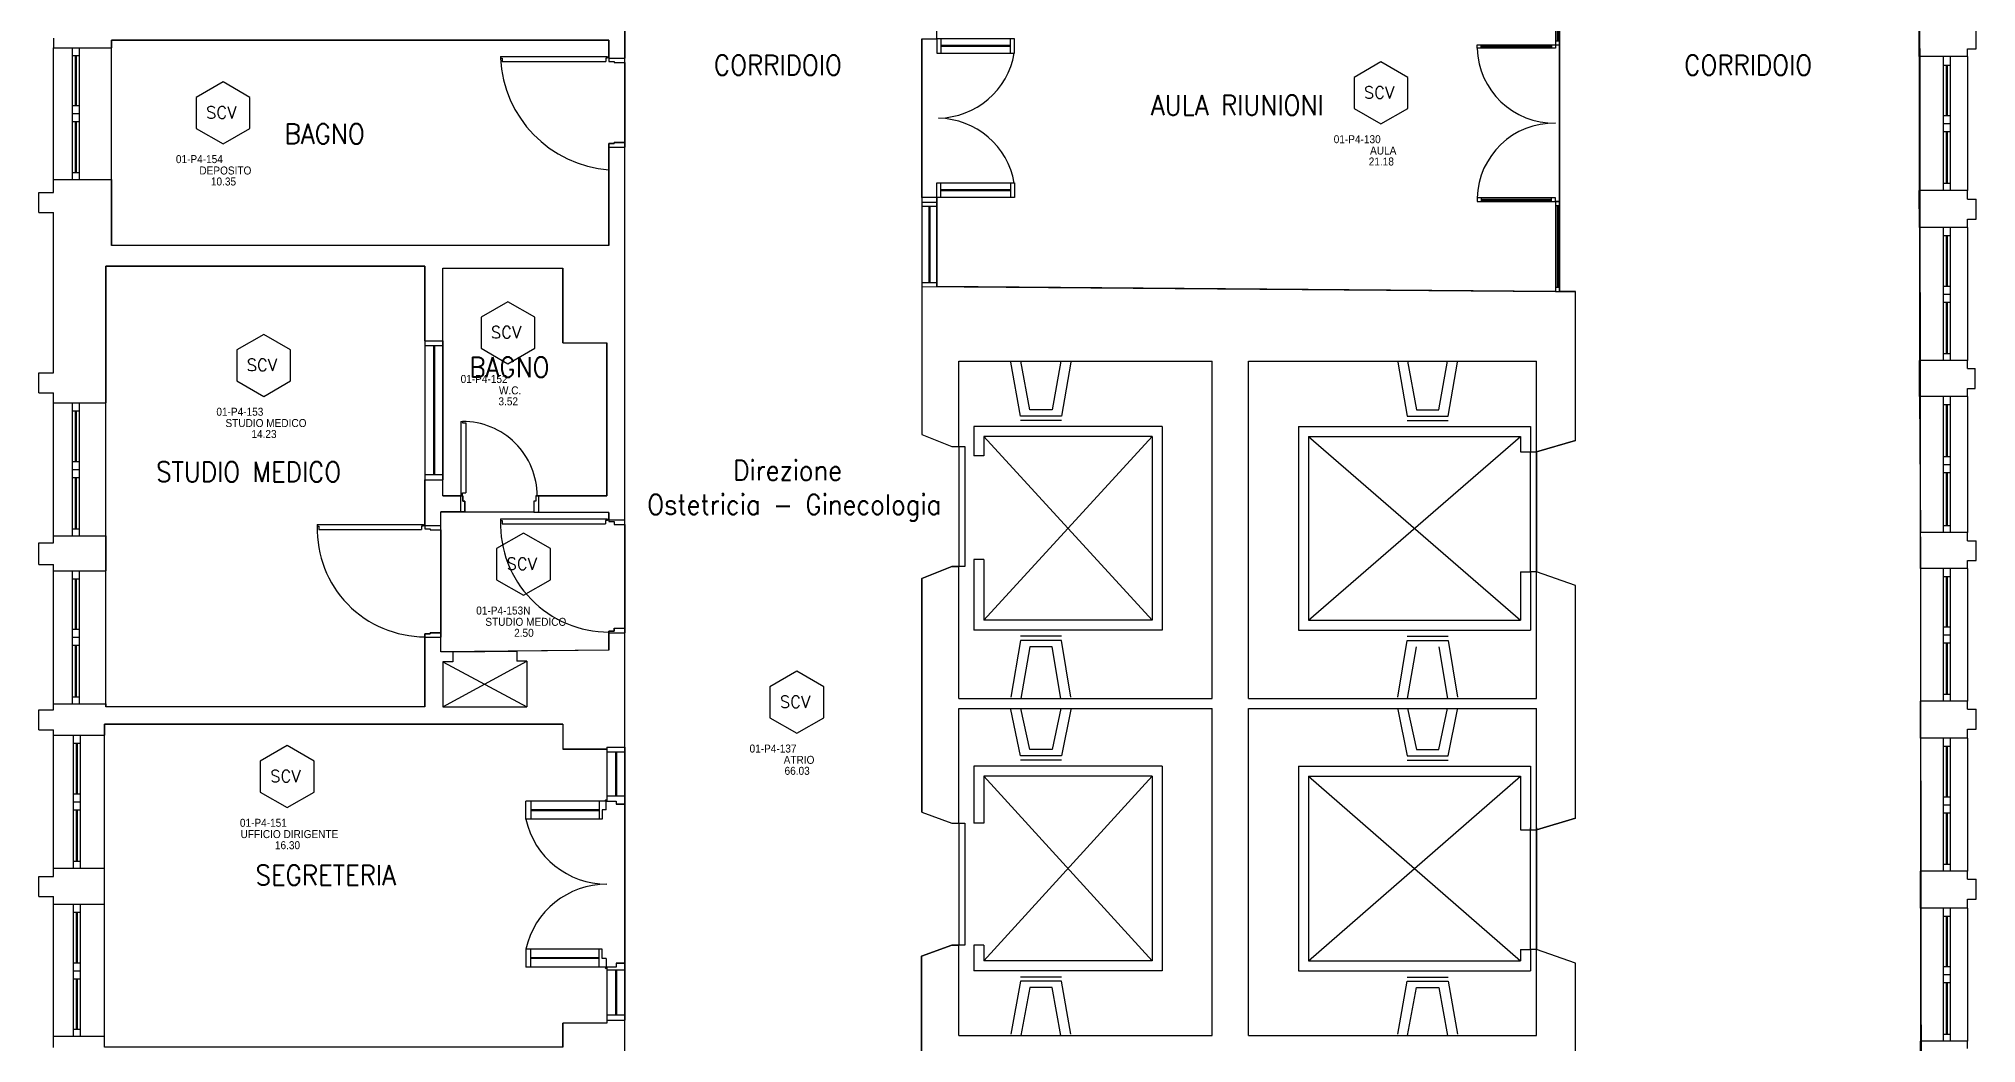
# Model space of a CAD drawing. Header units: inches. Extents: x 16420 to 16611, y 92341 to 92416.
# Drawn here: x 16459.6 to 16478.97, y 92373.07 to 92383.12 of the extents above; entities that cross this region are included whole.
import ezdxf
from ezdxf.enums import TextEntityAlignment as Align

# ---------------------------------------------------------------- set-up
doc = ezdxf.new("R2010")
doc.units = ezdxf.units.IN
doc.header["$LTSCALE"] = 50
doc.header["$MEASUREMENT"] = 0
doc.linetypes.add('NASCOSTA2', pattern=[0.1875, 0.125, -0.0625])
for name, color, linetype in [('A-LOCALI', 7, 'Continuous'), ('AA-CodiceVano', 7, 'Continuous'), ('GMM_DEST.USO', 50, 'Continuous'), ('PIANTA', 7, 'Continuous'), ('RM', 191, 'Continuous')]:
    doc.layers.add(name, color=color, linetype=linetype)
doc.styles.add('ARIAL', font='arial.ttf')
doc.styles.add('ARTECO', font='romans.shx', dxfattribs={"width": 0.9})
doc.styles.get("Standard").update_dxf_attribs({"font": 'txt.shx'})

# ---------------------------------------------------------------- blocks, each defined once
blk = doc.blocks.new('MFM_COD_VANO')
at = {"layer": 'A-LOCALI'}
for p, q in [((0, 0.621), (-0.269, 0.466)), ((0.269, 0.466), (0, 0.621)), ((-0.269, 0.466), (-0.269, 0.155)), ((0.269, 0.155), (0.269, 0.466)), ((-0.269, 0.155), (0, 0)), ((0, 0), (0.269, 0.155))]:
    blk.add_line(p, q, dxfattribs=at)
blk.add_text('SCV', height=0.12, dxfattribs=at).set_placement((-0.17, 0.255))
at = {"layer": 'A-LOCALI', "style": 'ARIAL', "width": 0.9, "flags": 8}
for tag, p in [('MFM_COD_UT', (-0.026, -0.078)), ('MFM_DESTINAZIONE_USO', (0.023, -0.306)), ('MFM_SUPERFICIE', (0.004, -0.416))]:
    blk.add_attdef(tag, text='', height=0.08, dxfattribs=at).set_placement(p, align=Align.CENTER)
at = {"layer": 'A-LOCALI', "flags": 9}
for tag in ['MFM_NAME', 'MFM_COD_COMPLESSO', 'MFM_COD_EDIFICIO', 'MFM_COD_PIANO', 'MFM_COD_MACROAREA', 'MFM_ZONA', 'MFM_REPARTO']:
    blk.add_attdef(tag, (-0.084, 0.188), '', height=0.005, dxfattribs=at)
blk.add_attdef('MFM_ALTEZZA', text='', height=0.005, dxfattribs=at).set_placement((-0.057, 0.188), align=Align.CENTER)
at = {"layer": 'A-LOCALI', "style": 'ARIAL', "width": 0.9}
for tag, p, height, flags in [('MFM_COD_LOCALE', (-0.472, -0.192), 0.08, 8), ('MFM_COD_SCHEDA', (-0.275, -0.483), 0.04, 9)]:
    blk.add_attdef(tag, p, '', height=height, dxfattribs=dict(at, flags=flags))

msp = doc.modelspace()

# ---------------------------------------------------------------- linework, layer by layer
at = {"layer": 'PIANTA', "color": 0}
for p, q in [((16465.459, 92385.533), (16465.459, 92382.928)), ((16474.764, 92383.963), (16474.764, 92383.063)), ((16474.779, 92383.923), (16474.779, 92383.103)), ((16474.789, 92383.923), (16474.789, 92383.103)), ((16474.804, 92383.963), (16474.804, 92383.063)), ((16478.399, 92382.943), (16478.399, 92383.303)), ((16478.971, 92383.023), (16478.971, 92383.223)), ((16459.744, 92383.127), (16459.744, 92383.033)), ((16459.744, 92383.033), (16460.324, 92383.033)), ((16459.744, 92381.713), (16459.744, 92383.033)), ((16459.934, 92381.713), (16459.934, 92383.033)), ((16459.934, 92382.953), (16460.004, 92382.953)), ((16459.964, 92382.453), (16459.964, 92382.953)), ((16459.974, 92382.453), (16459.974, 92382.953)), ((16460.004, 92381.713), (16460.004, 92383.033)), ((16460.324, 92383.108), (16460.324, 92383.033)), ((16465.299, 92383.108), (16460.324, 92383.108)), ((16460.324, 92381.713), (16460.324, 92383.033)), ((16464.215, 92382.945), (16465.283, 92382.945)), ((16464.215, 92382.945), (16464.215, 92382.928)), ((16465.283, 92382.945), (16465.283, 92382.928)), ((16465.299, 92382.928), (16465.299, 92383.108)), ((16468.578, 92383.123), (16468.578, 92383.027)), ((16468.578, 92383.123), (16468.578, 92382.977)), ((16469.353, 92383.123), (16468.578, 92383.123)), ((16468.578, 92382.977), (16469.353, 92382.977)), ((16468.618, 92383.123), (16468.618, 92383.027)), ((16468.618, 92383.123), (16468.618, 92382.977)), ((16469.313, 92383.055), (16468.618, 92383.055)), ((16469.313, 92383.045), (16468.618, 92383.045)), ((16469.313, 92382.977), (16469.313, 92383.123)), ((16469.353, 92382.977), (16469.353, 92383.123)), ((16473.98, 92383.027), (16473.98, 92383.063)), ((16473.98, 92383.063), (16474.764, 92383.063)), ((16474.764, 92383.027), (16473.98, 92383.027)), ((16474.02, 92383.027), (16474.02, 92383.063)), ((16474.02, 92383.05), (16474.724, 92383.05)), ((16474.02, 92383.04), (16474.724, 92383.04)), ((16474.724, 92383.063), (16474.724, 92383.027)), ((16474.764, 92383.103), (16474.804, 92383.103)), ((16474.764, 92383.063), (16474.804, 92383.063)), ((16474.764, 92383.063), (16474.764, 92383.027)), ((16478.884, 92382.943), (16478.399, 92382.943)), ((16478.399, 92382.943), (16478.399, 92381.603)), ((16478.644, 92381.608), (16478.644, 92382.938)), ((16478.714, 92381.608), (16478.714, 92382.938)), ((16478.884, 92382.943), (16478.884, 92383.023)), ((16478.884, 92383.023), (16478.971, 92383.023)), ((16478.884, 92382.943), (16478.884, 92381.603)), ((16464.215, 92382.928), (16464.231, 92382.928)), ((16464.231, 92382.928), (16464.231, 92382.895)), ((16464.231, 92382.895), (16465.267, 92382.895)), ((16465.267, 92382.928), (16465.267, 92382.895)), ((16465.283, 92382.928), (16465.267, 92382.928)), ((16465.299, 92382.928), (16465.459, 92382.928)), ((16465.299, 92382.928), (16465.299, 92382.893)), ((16465.299, 92382.893), (16465.352, 92382.893)), ((16465.352, 92382.893), (16465.352, 92382.883)), ((16465.352, 92382.883), (16465.459, 92382.883)), ((16465.459, 92382.883), (16465.459, 92382.928)), ((16478.644, 92382.858), (16478.714, 92382.858)), ((16478.674, 92382.353), (16478.674, 92382.858)), ((16478.684, 92382.353), (16478.684, 92382.858)), ((16459.934, 92382.453), (16460.004, 92382.453)), ((16459.934, 92382.373), (16460.004, 92382.373)), ((16459.934, 92382.293), (16460.004, 92382.293)), ((16459.964, 92381.783), (16459.964, 92382.293)), ((16459.974, 92381.783), (16459.974, 92382.293)), ((16478.644, 92382.353), (16478.714, 92382.353)), ((16478.644, 92382.273), (16478.714, 92382.273)), ((16478.644, 92382.193), (16478.714, 92382.193)), ((16478.674, 92381.678), (16478.674, 92382.193)), ((16478.684, 92381.678), (16478.684, 92382.193)), ((16465.299, 92382.073), (16465.352, 92382.073)), ((16465.299, 92382.038), (16465.299, 92382.073)), ((16465.299, 92381.053), (16465.299, 92382.038)), ((16465.299, 92382.038), (16465.459, 92382.038)), ((16465.352, 92382.073), (16465.352, 92382.083)), ((16465.352, 92382.083), (16465.459, 92382.083)), ((16465.459, 92382.083), (16465.459, 92382.038)), ((16465.459, 92378.308), (16465.459, 92382.038)), ((16459.934, 92381.783), (16460.004, 92381.783)), ((16459.598, 92381.585), (16459.744, 92381.585)), ((16459.598, 92381.385), (16459.598, 92381.585)), ((16459.744, 92381.713), (16460.324, 92381.713)), ((16459.744, 92381.585), (16459.744, 92381.713)), ((16460.324, 92381.713), (16460.324, 92381.053)), ((16468.577, 92381.533), (16468.577, 92381.679)), ((16468.577, 92381.679), (16469.353, 92381.679)), ((16468.617, 92381.533), (16468.617, 92381.679)), ((16469.313, 92381.611), (16468.617, 92381.611)), ((16469.313, 92381.601), (16468.617, 92381.601)), ((16469.313, 92381.679), (16469.313, 92381.533)), ((16469.353, 92381.679), (16469.353, 92381.533)), ((16478.404, 92381.233), (16478.399, 92381.603)), ((16478.884, 92381.603), (16478.399, 92381.603)), ((16478.644, 92381.678), (16478.714, 92381.678)), ((16478.884, 92381.518), (16478.884, 92381.603)), ((16468.577, 92381.533), (16468.427, 92381.533)), ((16468.427, 92381.533), (16468.427, 92380.643)), ((16468.427, 92381.488), (16468.577, 92381.488)), ((16468.577, 92381.443), (16468.427, 92381.443)), ((16468.497, 92381.443), (16468.497, 92380.683)), ((16468.507, 92381.443), (16468.507, 92380.683)), ((16468.577, 92381.533), (16468.577, 92380.643)), ((16469.353, 92381.533), (16468.577, 92381.533)), ((16474.764, 92381.53), (16473.98, 92381.53)), ((16473.98, 92381.53), (16473.98, 92381.494)), ((16473.98, 92381.494), (16474.764, 92381.494)), ((16474.02, 92381.53), (16474.02, 92381.494)), ((16474.02, 92381.517), (16474.724, 92381.517)), ((16474.02, 92381.507), (16474.724, 92381.507)), ((16474.724, 92381.494), (16474.724, 92381.53)), ((16474.764, 92381.494), (16474.764, 92381.53)), ((16474.764, 92381.494), (16474.804, 92381.494)), ((16474.764, 92381.494), (16474.764, 92380.594)), ((16474.764, 92381.454), (16474.804, 92381.454)), ((16474.779, 92381.454), (16474.779, 92380.634)), ((16474.789, 92381.454), (16474.789, 92380.634)), ((16474.804, 92381.494), (16474.804, 92380.594)), ((16478.884, 92381.518), (16478.971, 92381.518)), ((16478.971, 92381.318), (16478.971, 92381.518)), ((16459.598, 92381.385), (16459.744, 92381.385)), ((16459.744, 92379.78), (16459.744, 92381.385)), ((16478.884, 92381.233), (16478.404, 92381.233)), ((16478.404, 92381.233), (16478.404, 92379.903)), ((16478.644, 92379.903), (16478.644, 92381.233)), ((16478.714, 92379.903), (16478.714, 92381.233)), ((16478.884, 92381.233), (16478.884, 92381.318)), ((16478.884, 92381.318), (16478.971, 92381.318)), ((16478.884, 92381.233), (16478.884, 92379.903)), ((16465.299, 92381.053), (16460.324, 92381.053)), ((16478.644, 92381.153), (16478.714, 92381.153)), ((16478.674, 92380.648), (16478.674, 92381.153)), ((16478.684, 92380.648), (16478.684, 92381.153)), ((16460.269, 92380.848), (16460.269, 92379.478)), ((16463.459, 92380.848), (16460.269, 92380.848)), ((16463.459, 92380.098), (16463.459, 92380.848)), ((16463.639, 92380.828), (16464.839, 92380.828)), ((16463.639, 92380.098), (16463.639, 92380.828)), ((16464.839, 92380.078), (16464.839, 92380.828)), ((16468.427, 92380.643), (16468.426, 92379.163)), ((16468.427, 92380.683), (16468.577, 92380.683)), ((16468.427, 92380.643), (16474.764, 92380.594)), ((16474.804, 92380.634), (16474.764, 92380.634)), ((16478.644, 92380.648), (16478.714, 92380.648)), ((16474.764, 92380.594), (16474.964, 92380.594)), ((16474.964, 92379.103), (16474.964, 92380.594)), ((16478.644, 92380.568), (16478.714, 92380.568)), ((16478.644, 92380.488), (16478.714, 92380.488)), ((16478.674, 92379.973), (16478.674, 92380.488)), ((16478.684, 92379.973), (16478.684, 92380.488)), ((16463.459, 92380.098), (16463.459, 92378.708)), ((16463.459, 92380.098), (16463.639, 92380.098)), ((16463.639, 92380.048), (16463.459, 92380.048)), ((16463.544, 92380.048), (16463.544, 92378.758)), ((16463.554, 92380.048), (16463.554, 92378.758)), ((16463.639, 92380.098), (16463.639, 92378.708)), ((16464.839, 92380.078), (16465.279, 92380.078)), ((16465.279, 92378.548), (16465.279, 92380.078)), ((16468.799, 92379.896), (16471.331, 92379.896)), ((16468.799, 92379.043), (16468.799, 92379.896)), ((16469.413, 92379.345), (16469.319, 92379.885)), ((16469.507, 92379.408), (16469.418, 92379.896)), ((16469.818, 92379.896), (16469.73, 92379.408)), ((16469.918, 92379.885), (16469.824, 92379.345)), ((16471.331, 92376.521), (16471.331, 92379.896)), ((16471.693, 92379.896), (16474.574, 92379.896)), ((16471.693, 92376.521), (16471.693, 92379.896)), ((16473.186, 92379.885), (16473.28, 92379.345)), ((16473.285, 92379.896), (16473.373, 92379.408)), ((16473.597, 92379.408), (16473.685, 92379.896)), ((16473.69, 92379.345), (16473.785, 92379.885)), ((16474.574, 92378.988), (16474.574, 92379.896)), ((16478.404, 92379.543), (16478.404, 92379.903)), ((16478.884, 92379.903), (16478.404, 92379.903)), ((16478.644, 92379.973), (16478.714, 92379.973)), ((16478.884, 92379.823), (16478.884, 92379.903)), ((16459.598, 92379.58), (16459.598, 92379.78)), ((16459.598, 92379.78), (16459.744, 92379.78)), ((16478.884, 92379.823), (16478.961, 92379.823)), ((16478.961, 92379.623), (16478.961, 92379.823)), ((16459.598, 92379.58), (16459.744, 92379.58)), ((16459.744, 92379.478), (16459.744, 92379.58)), ((16459.744, 92379.478), (16460.269, 92379.478)), ((16459.744, 92378.148), (16459.744, 92379.478)), ((16459.934, 92378.148), (16459.934, 92379.478)), ((16460.004, 92378.148), (16460.004, 92379.478)), ((16460.269, 92378.148), (16460.269, 92379.478)), ((16478.884, 92379.543), (16478.404, 92379.543)), ((16478.404, 92379.543), (16478.414, 92378.183)), ((16478.644, 92378.183), (16478.644, 92379.543)), ((16478.644, 92379.463), (16478.714, 92379.463)), ((16478.674, 92378.943), (16478.674, 92379.463)), ((16478.684, 92378.943), (16478.684, 92379.463)), ((16478.714, 92378.183), (16478.714, 92379.543)), ((16478.884, 92379.543), (16478.884, 92379.623)), ((16478.884, 92379.623), (16478.961, 92379.623)), ((16478.884, 92379.543), (16478.884, 92378.183)), ((16459.934, 92379.398), (16460.004, 92379.398)), ((16459.964, 92378.893), (16459.964, 92379.398)), ((16459.974, 92378.893), (16459.974, 92379.398)), ((16463.818, 92379.294), (16463.818, 92378.564)), ((16463.818, 92379.294), (16463.834, 92379.294)), ((16463.834, 92379.294), (16463.834, 92379.278)), ((16463.834, 92379.278), (16463.867, 92379.278)), ((16463.867, 92379.278), (16463.867, 92378.58)), ((16469.824, 92379.345), (16469.413, 92379.345)), ((16469.824, 92379.302), (16469.413, 92379.302)), ((16469.73, 92379.408), (16469.507, 92379.408)), ((16473.28, 92379.345), (16473.69, 92379.345)), ((16473.28, 92379.302), (16473.69, 92379.302)), ((16473.373, 92379.408), (16473.597, 92379.408)), ((16468.426, 92379.163), (16468.729, 92379.043)), ((16470.83, 92379.241), (16468.948, 92379.241)), ((16468.948, 92379.241), (16468.948, 92378.95)), ((16470.73, 92377.304), (16469.048, 92379.141)), ((16470.73, 92379.141), (16469.048, 92377.304)), ((16470.73, 92379.141), (16469.048, 92379.141)), ((16469.048, 92379.141), (16469.048, 92378.95)), ((16470.73, 92379.141), (16470.73, 92377.304)), ((16470.83, 92379.241), (16470.83, 92377.204)), ((16472.194, 92379.241), (16474.514, 92379.241)), ((16472.194, 92379.241), (16472.194, 92377.204)), ((16472.294, 92379.141), (16474.414, 92379.141)), ((16472.294, 92379.141), (16474.414, 92377.304)), ((16472.294, 92377.304), (16474.414, 92379.141)), ((16472.294, 92379.141), (16472.294, 92377.304)), ((16474.414, 92379.141), (16474.414, 92378.988)), ((16474.514, 92379.241), (16474.514, 92378.988)), ((16474.964, 92379.103), (16474.574, 92378.988)), ((16459.934, 92378.893), (16460.004, 92378.893)), ((16468.729, 92379.043), (16468.799, 92379.043)), ((16468.799, 92379.043), (16468.799, 92377.843)), ((16468.799, 92379.043), (16468.859, 92379.043)), ((16468.859, 92379.043), (16468.859, 92377.843)), ((16469.048, 92378.95), (16468.948, 92378.95)), ((16474.414, 92378.988), (16474.514, 92378.988)), ((16474.514, 92377.788), (16474.514, 92378.988)), ((16474.514, 92378.988), (16474.574, 92378.988)), ((16474.574, 92378.988), (16474.574, 92377.788)), ((16478.644, 92378.943), (16478.714, 92378.943)), ((16459.934, 92378.813), (16460.004, 92378.813)), ((16459.934, 92378.733), (16460.004, 92378.733)), ((16459.964, 92378.218), (16459.964, 92378.733)), ((16459.974, 92378.218), (16459.974, 92378.733)), ((16463.639, 92378.758), (16463.459, 92378.758)), ((16463.459, 92378.253), (16463.459, 92378.708)), ((16463.459, 92378.708), (16463.639, 92378.708)), ((16463.639, 92378.548), (16463.639, 92378.708)), ((16478.644, 92378.863), (16478.714, 92378.863)), ((16478.644, 92378.783), (16478.714, 92378.783)), ((16478.674, 92378.253), (16478.674, 92378.783)), ((16478.684, 92378.253), (16478.684, 92378.783)), ((16463.639, 92378.548), (16463.814, 92378.548)), ((16463.814, 92378.548), (16463.814, 92378.387)), ((16463.814, 92378.548), (16463.839, 92378.548)), ((16463.818, 92378.564), (16463.834, 92378.564)), ((16463.834, 92378.58), (16463.867, 92378.58)), ((16463.834, 92378.564), (16463.834, 92378.58)), ((16463.839, 92378.548), (16463.839, 92378.494)), ((16463.839, 92378.494), (16463.859, 92378.494)), ((16463.859, 92378.494), (16463.859, 92378.387)), ((16464.569, 92378.494), (16464.549, 92378.494)), ((16464.549, 92378.494), (16464.549, 92378.385)), ((16464.569, 92378.548), (16464.569, 92378.494)), ((16464.594, 92378.548), (16464.569, 92378.548)), ((16464.574, 92378.548), (16465.279, 92378.548)), ((16464.594, 92378.548), (16464.594, 92378.385)), ((16463.619, 92378.253), (16463.619, 92378.388)), ((16463.814, 92378.387), (16463.619, 92378.388)), ((16463.859, 92378.387), (16463.814, 92378.387)), ((16464.215, 92378.317), (16465.283, 92378.317)), ((16464.215, 92378.317), (16464.215, 92378.301)), ((16464.215, 92378.301), (16464.231, 92378.301)), ((16464.231, 92378.301), (16464.231, 92378.268)), ((16464.549, 92378.385), (16464.594, 92378.385)), ((16465.299, 92378.383), (16464.584, 92378.385)), ((16465.266, 92378.301), (16465.266, 92378.268)), ((16465.283, 92378.301), (16465.266, 92378.301)), ((16465.283, 92378.317), (16465.283, 92378.301)), ((16465.299, 92378.308), (16465.299, 92378.383)), ((16465.299, 92378.308), (16465.459, 92378.308)), ((16465.299, 92378.308), (16465.299, 92378.293)), ((16465.299, 92378.293), (16465.352, 92378.293)), ((16465.352, 92378.293), (16465.352, 92378.263)), ((16465.459, 92378.263), (16465.459, 92378.308)), ((16459.744, 92378.148), (16460.269, 92378.148)), ((16459.744, 92378.079), (16459.744, 92378.148)), ((16459.934, 92378.218), (16460.004, 92378.218)), ((16460.269, 92378.148), (16460.269, 92377.798)), ((16462.383, 92378.262), (16463.443, 92378.262)), ((16462.383, 92378.262), (16462.383, 92378.246)), ((16462.383, 92378.246), (16462.399, 92378.246)), ((16462.399, 92378.246), (16462.399, 92378.213)), ((16462.399, 92378.213), (16463.426, 92378.213)), ((16463.426, 92378.246), (16463.426, 92378.213)), ((16463.443, 92378.246), (16463.426, 92378.246)), ((16463.443, 92378.262), (16463.443, 92378.246)), ((16463.459, 92378.253), (16463.619, 92378.253)), ((16463.459, 92378.253), (16463.459, 92378.218)), ((16463.459, 92378.218), (16463.512, 92378.218)), ((16463.512, 92378.218), (16463.512, 92378.208)), ((16463.512, 92378.208), (16463.619, 92378.208)), ((16463.619, 92378.208), (16463.619, 92378.253)), ((16464.231, 92378.268), (16465.266, 92378.268)), ((16465.352, 92378.263), (16465.459, 92378.263)), ((16478.884, 92378.183), (16478.414, 92378.183)), ((16478.414, 92377.823), (16478.414, 92378.183)), ((16478.644, 92378.253), (16478.714, 92378.253)), ((16478.884, 92378.1), (16478.884, 92378.183)), ((16478.884, 92378.1), (16478.971, 92378.1)), ((16478.971, 92377.9), (16478.971, 92378.1)), ((16459.598, 92377.862), (16459.598, 92378.079)), ((16459.598, 92378.079), (16459.744, 92378.079)), ((16469.048, 92377.91), (16468.948, 92377.91)), ((16468.948, 92377.91), (16468.948, 92377.204)), ((16469.048, 92377.91), (16469.048, 92377.304)), ((16478.884, 92377.823), (16478.884, 92377.9)), ((16478.884, 92377.9), (16478.971, 92377.9)), ((16459.598, 92377.862), (16459.744, 92377.862)), ((16459.744, 92377.798), (16459.744, 92377.862)), ((16459.744, 92377.798), (16460.269, 92377.798)), ((16459.744, 92377.798), (16460.269, 92377.798)), ((16459.744, 92376.468), (16459.744, 92377.798)), ((16459.934, 92376.468), (16459.934, 92377.798)), ((16459.934, 92377.718), (16460.004, 92377.718)), ((16459.964, 92377.213), (16459.964, 92377.718)), ((16459.974, 92377.213), (16459.974, 92377.718)), ((16460.004, 92376.468), (16460.004, 92377.798)), ((16460.269, 92376.468), (16460.269, 92377.798)), ((16468.426, 92377.723), (16468.729, 92377.843)), ((16468.426, 92375.383), (16468.426, 92377.723)), ((16468.729, 92377.843), (16468.799, 92377.843)), ((16468.799, 92376.521), (16468.799, 92377.843)), ((16468.859, 92377.843), (16468.799, 92377.843)), ((16474.414, 92377.788), (16474.514, 92377.788)), ((16474.414, 92377.788), (16474.414, 92377.304)), ((16474.514, 92377.788), (16474.514, 92377.204)), ((16474.574, 92377.788), (16474.514, 92377.788)), ((16474.964, 92377.653), (16474.574, 92377.788)), ((16474.574, 92376.521), (16474.574, 92377.788)), ((16478.884, 92377.823), (16478.414, 92377.823)), ((16478.414, 92377.823), (16478.414, 92376.493)), ((16478.644, 92376.493), (16478.644, 92377.823)), ((16478.644, 92377.743), (16478.714, 92377.743)), ((16478.674, 92377.238), (16478.674, 92377.743)), ((16478.684, 92377.238), (16478.684, 92377.743)), ((16478.714, 92376.493), (16478.714, 92377.823)), ((16478.884, 92377.823), (16478.884, 92376.493)), ((16474.964, 92376.255), (16474.964, 92377.653)), ((16459.934, 92377.213), (16460.004, 92377.213)), ((16459.934, 92377.133), (16460.004, 92377.133)), ((16463.459, 92377.168), (16463.512, 92377.168)), ((16463.459, 92377.133), (16463.459, 92377.168)), ((16463.459, 92376.438), (16463.459, 92377.133)), ((16463.459, 92377.133), (16463.619, 92377.133)), ((16463.512, 92377.168), (16463.512, 92377.178)), ((16463.512, 92377.178), (16463.619, 92377.178)), ((16463.619, 92377.178), (16463.619, 92377.133)), ((16463.619, 92376.988), (16463.619, 92377.138)), ((16465.299, 92377.193), (16465.352, 92377.193)), ((16465.299, 92377.178), (16465.299, 92377.193)), ((16465.299, 92377.003), (16465.299, 92377.178)), ((16465.299, 92377.178), (16465.459, 92377.178)), ((16465.352, 92377.193), (16465.352, 92377.223)), ((16465.352, 92377.223), (16465.459, 92377.223)), ((16465.459, 92377.223), (16465.459, 92377.178)), ((16465.459, 92376.033), (16465.459, 92377.178)), ((16470.83, 92377.204), (16468.948, 92377.204)), ((16470.73, 92377.304), (16469.048, 92377.304)), ((16469.824, 92377.143), (16469.413, 92377.143)), ((16472.194, 92377.204), (16474.514, 92377.204)), ((16472.294, 92377.304), (16474.414, 92377.304)), ((16473.28, 92377.143), (16473.69, 92377.143)), ((16478.644, 92377.238), (16478.714, 92377.238)), ((16478.644, 92377.158), (16478.714, 92377.158)), ((16459.934, 92377.053), (16460.004, 92377.053)), ((16459.964, 92376.538), (16459.964, 92377.053)), ((16459.974, 92376.538), (16459.974, 92377.053)), ((16463.739, 92376.989), (16463.619, 92376.988)), ((16463.739, 92376.989), (16464.379, 92376.994)), ((16463.739, 92376.989), (16463.739, 92376.889)), ((16465.299, 92377.003), (16464.379, 92376.994)), ((16464.379, 92376.994), (16464.379, 92376.894)), ((16469.413, 92377.1), (16469.319, 92376.533)), ((16469.824, 92377.1), (16469.413, 92377.1)), ((16469.507, 92377.037), (16469.418, 92376.521)), ((16469.73, 92377.037), (16469.507, 92377.037)), ((16469.818, 92376.521), (16469.73, 92377.037)), ((16469.918, 92376.533), (16469.824, 92377.1)), ((16473.186, 92376.533), (16473.28, 92377.1)), ((16473.28, 92377.1), (16473.69, 92377.1)), ((16473.285, 92376.521), (16473.373, 92377.037)), ((16473.597, 92377.037), (16473.685, 92376.521)), ((16473.69, 92377.1), (16473.785, 92376.533)), ((16478.644, 92377.078), (16478.714, 92377.078)), ((16478.674, 92376.563), (16478.674, 92377.078)), ((16478.684, 92376.563), (16478.684, 92377.078)), ((16463.639, 92376.438), (16464.479, 92376.895)), ((16463.739, 92376.889), (16463.639, 92376.888)), ((16463.639, 92376.888), (16463.639, 92376.438)), ((16463.639, 92376.888), (16464.479, 92376.438)), ((16464.479, 92376.895), (16464.379, 92376.894)), ((16464.479, 92376.895), (16464.479, 92376.438)), ((16478.644, 92376.563), (16478.714, 92376.563)), ((16459.598, 92376.206), (16459.598, 92376.406)), ((16459.598, 92376.406), (16459.744, 92376.406)), ((16459.744, 92376.468), (16460.269, 92376.468)), ((16459.744, 92376.406), (16459.744, 92376.468)), ((16459.744, 92376.468), (16460.269, 92376.468)), ((16459.934, 92376.538), (16460.004, 92376.538)), ((16460.269, 92376.468), (16460.269, 92376.438)), ((16463.459, 92376.438), (16460.269, 92376.438)), ((16463.639, 92376.438), (16464.479, 92376.438)), ((16468.799, 92376.521), (16471.331, 92376.521)), ((16468.799, 92376.421), (16471.331, 92376.421)), ((16468.799, 92375.273), (16468.799, 92376.421)), ((16469.413, 92375.948), (16469.319, 92376.409)), ((16469.507, 92376.011), (16469.418, 92376.421)), ((16469.818, 92376.421), (16469.73, 92376.011)), ((16469.918, 92376.409), (16469.824, 92375.948)), ((16471.331, 92373.149), (16471.331, 92376.421)), ((16471.693, 92376.521), (16474.574, 92376.521)), ((16471.693, 92373.149), (16471.693, 92376.421)), ((16471.693, 92376.421), (16474.574, 92376.421)), ((16473.186, 92376.409), (16473.28, 92375.948)), ((16473.285, 92376.421), (16473.373, 92376.011)), ((16473.597, 92376.011), (16473.685, 92376.421)), ((16473.69, 92375.948), (16473.785, 92376.409)), ((16474.574, 92375.208), (16474.574, 92376.421)), ((16478.884, 92376.493), (16478.414, 92376.493)), ((16478.414, 92376.123), (16478.414, 92376.493)), ((16478.884, 92376.414), (16478.884, 92376.493)), ((16478.884, 92376.414), (16478.971, 92376.414)), ((16478.971, 92376.214), (16478.971, 92376.414)), ((16459.598, 92376.206), (16459.744, 92376.206)), ((16459.744, 92376.153), (16459.744, 92376.206)), ((16460.254, 92376.263), (16460.254, 92376.153)), ((16464.839, 92376.263), (16460.254, 92376.263)), ((16464.839, 92376.263), (16464.839, 92376.013)), ((16474.964, 92375.323), (16474.964, 92376.245)), ((16478.884, 92376.123), (16478.884, 92376.214)), ((16478.884, 92376.214), (16478.971, 92376.214)), ((16459.744, 92376.153), (16460.254, 92376.153)), ((16459.744, 92374.823), (16459.744, 92376.153)), ((16459.944, 92374.822), (16459.944, 92376.153)), ((16459.944, 92376.073), (16460.014, 92376.073)), ((16459.974, 92375.568), (16459.974, 92376.073)), ((16459.984, 92375.568), (16459.984, 92376.073)), ((16460.014, 92374.822), (16460.014, 92376.153)), ((16460.254, 92374.823), (16460.254, 92376.153)), ((16465.279, 92376.013), (16464.839, 92376.013)), ((16465.279, 92376.033), (16465.279, 92376.013)), ((16465.279, 92376.033), (16465.459, 92376.033)), ((16465.279, 92376.013), (16465.279, 92375.493)), ((16465.459, 92375.983), (16465.279, 92375.983)), ((16465.364, 92375.983), (16465.364, 92375.543)), ((16465.374, 92375.983), (16465.374, 92375.543)), ((16465.459, 92376.033), (16465.459, 92375.463)), ((16469.73, 92376.011), (16469.507, 92376.011)), ((16473.373, 92376.011), (16473.597, 92376.011)), ((16478.884, 92376.123), (16478.414, 92376.123)), ((16478.414, 92376.123), (16478.414, 92374.793)), ((16478.644, 92374.793), (16478.644, 92376.123)), ((16478.644, 92376.043), (16478.714, 92376.043)), ((16478.674, 92375.538), (16478.674, 92376.043)), ((16478.684, 92375.538), (16478.684, 92376.043)), ((16478.714, 92374.793), (16478.714, 92376.123)), ((16478.884, 92376.123), (16478.884, 92374.793)), ((16470.83, 92375.844), (16468.948, 92375.844)), ((16468.948, 92375.844), (16468.948, 92375.273)), ((16469.824, 92375.948), (16469.413, 92375.948)), ((16469.824, 92375.905), (16469.413, 92375.905)), ((16470.83, 92375.844), (16470.83, 92373.796)), ((16472.194, 92375.844), (16474.514, 92375.844)), ((16472.194, 92375.844), (16472.194, 92373.796)), ((16473.28, 92375.948), (16473.69, 92375.948)), ((16473.28, 92375.905), (16473.69, 92375.905)), ((16474.514, 92375.844), (16474.514, 92375.208)), ((16470.73, 92375.744), (16469.048, 92375.744)), ((16470.73, 92373.896), (16469.048, 92375.744)), ((16470.73, 92375.744), (16469.048, 92373.896)), ((16469.048, 92375.744), (16469.048, 92375.273)), ((16470.73, 92375.744), (16470.73, 92373.896)), ((16472.294, 92375.744), (16474.414, 92373.896)), ((16472.294, 92373.896), (16474.414, 92375.744)), ((16472.294, 92375.744), (16474.414, 92375.744)), ((16472.294, 92375.744), (16472.294, 92373.896)), ((16474.414, 92375.744), (16474.414, 92375.208)), ((16459.944, 92375.568), (16460.014, 92375.568)), ((16459.944, 92375.488), (16460.014, 92375.488)), ((16459.944, 92375.408), (16460.014, 92375.408)), ((16459.974, 92374.892), (16459.974, 92375.408)), ((16459.984, 92374.892), (16459.984, 92375.408)), ((16464.469, 92375.313), (16464.469, 92375.493)), ((16465.272, 92375.493), (16464.469, 92375.492)), ((16464.519, 92375.493), (16464.519, 92375.313)), ((16465.202, 92375.408), (16464.519, 92375.408)), ((16465.202, 92375.398), (16464.519, 92375.398)), ((16465.202, 92375.493), (16465.202, 92375.313)), ((16465.232, 92375.406), (16465.232, 92375.313)), ((16465.272, 92375.406), (16465.232, 92375.406)), ((16465.272, 92375.406), (16465.272, 92375.493)), ((16465.459, 92375.543), (16465.279, 92375.543)), ((16465.279, 92375.493), (16465.373, 92375.493)), ((16465.373, 92375.493), (16465.373, 92375.463)), ((16465.459, 92375.463), (16465.373, 92375.463)), ((16468.426, 92375.383), (16468.729, 92375.273)), ((16478.644, 92375.538), (16478.714, 92375.538)), ((16478.644, 92375.458), (16478.714, 92375.458)), ((16465.232, 92375.313), (16464.469, 92375.312)), ((16468.729, 92375.273), (16468.799, 92375.273)), ((16468.799, 92375.273), (16468.799, 92374.053)), ((16468.799, 92375.273), (16468.859, 92375.273)), ((16468.859, 92375.273), (16468.859, 92374.053)), ((16469.048, 92375.273), (16468.948, 92375.273)), ((16474.414, 92375.208), (16474.514, 92375.208)), ((16474.514, 92374.008), (16474.514, 92375.226)), ((16474.514, 92375.208), (16474.574, 92375.208)), ((16474.964, 92375.323), (16474.574, 92375.208)), ((16474.574, 92375.226), (16474.574, 92374.008)), ((16478.644, 92375.378), (16478.714, 92375.378)), ((16478.674, 92374.863), (16478.674, 92375.378)), ((16478.684, 92374.863), (16478.684, 92375.378)), ((16459.744, 92374.823), (16460.254, 92374.823)), ((16459.744, 92374.74), (16459.744, 92374.823)), ((16459.944, 92374.892), (16460.014, 92374.892)), ((16460.254, 92374.463), (16460.254, 92374.823)), ((16478.644, 92374.863), (16478.714, 92374.863)), ((16459.598, 92374.54), (16459.598, 92374.74)), ((16459.598, 92374.74), (16459.744, 92374.74)), ((16478.884, 92374.793), (16478.414, 92374.793)), ((16478.414, 92374.423), (16478.414, 92374.793)), ((16478.884, 92374.712), (16478.884, 92374.793)), ((16478.884, 92374.712), (16478.971, 92374.712)), ((16478.971, 92374.512), (16478.971, 92374.712)), ((16459.598, 92374.54), (16459.744, 92374.54)), ((16459.744, 92374.463), (16459.744, 92374.54)), ((16459.744, 92373.143), (16459.744, 92374.483)), ((16459.744, 92374.463), (16460.254, 92374.463)), ((16459.944, 92373.142), (16459.944, 92374.463)), ((16460.014, 92373.142), (16460.014, 92374.463)), ((16460.254, 92373.143), (16460.254, 92374.463)), ((16478.884, 92374.423), (16478.414, 92374.423)), ((16478.414, 92374.423), (16478.414, 92373.093)), ((16478.644, 92373.093), (16478.644, 92374.423)), ((16478.714, 92373.093), (16478.714, 92374.423)), ((16478.884, 92374.423), (16478.884, 92374.512)), ((16478.884, 92374.512), (16478.971, 92374.512)), ((16478.884, 92374.423), (16478.884, 92373.093)), ((16459.944, 92374.383), (16460.014, 92374.383)), ((16459.974, 92373.877), (16459.974, 92374.383)), ((16459.984, 92373.877), (16459.984, 92374.383)), ((16478.644, 92374.343), (16478.714, 92374.343)), ((16478.674, 92373.838), (16478.674, 92374.343)), ((16478.684, 92373.838), (16478.684, 92374.343)), ((16468.425, 92373.943), (16468.729, 92374.053)), ((16468.729, 92374.053), (16468.799, 92374.053)), ((16468.799, 92373.149), (16468.799, 92374.053)), ((16468.859, 92374.053), (16468.799, 92374.053)), ((16469.048, 92374.053), (16468.948, 92374.053)), ((16468.948, 92374.053), (16468.948, 92373.796)), ((16469.048, 92374.053), (16469.048, 92373.896)), ((16459.944, 92373.877), (16460.014, 92373.877)), ((16464.469, 92374.013), (16464.469, 92373.833)), ((16465.232, 92374.013), (16464.469, 92374.013)), ((16465.272, 92373.833), (16464.469, 92373.833)), ((16464.519, 92373.833), (16464.519, 92374.013)), ((16465.202, 92373.927), (16464.519, 92373.928)), ((16465.202, 92373.917), (16464.519, 92373.918)), ((16465.202, 92373.833), (16465.202, 92374.013)), ((16465.232, 92373.919), (16465.232, 92374.013)), ((16465.272, 92373.919), (16465.232, 92373.919)), ((16465.272, 92373.919), (16465.272, 92373.833)), ((16465.373, 92373.833), (16465.279, 92373.833)), ((16465.279, 92373.833), (16465.279, 92373.303)), ((16465.373, 92373.873), (16465.459, 92373.873)), ((16465.373, 92373.873), (16465.373, 92373.833)), ((16465.459, 92373.873), (16465.459, 92373.303)), ((16468.425, 92371.613), (16468.425, 92373.943)), ((16470.73, 92373.896), (16469.048, 92373.896)), ((16472.294, 92373.896), (16474.414, 92373.896)), ((16474.414, 92374.008), (16474.514, 92374.008)), ((16474.414, 92374.008), (16474.414, 92373.896)), ((16474.514, 92374.008), (16474.514, 92373.796)), ((16474.574, 92374.008), (16474.514, 92374.008)), ((16474.964, 92373.873), (16474.574, 92374.008)), ((16474.574, 92373.149), (16474.574, 92374.008)), ((16474.964, 92372.45), (16474.964, 92373.873)), ((16478.644, 92373.838), (16478.714, 92373.838)), ((16459.944, 92373.797), (16460.014, 92373.797)), ((16459.944, 92373.717), (16460.014, 92373.717)), ((16459.974, 92373.212), (16459.974, 92373.717)), ((16459.984, 92373.212), (16459.984, 92373.717)), ((16465.459, 92373.803), (16465.279, 92373.803)), ((16465.364, 92373.803), (16465.364, 92373.353)), ((16465.374, 92373.803), (16465.374, 92373.353)), ((16470.83, 92373.796), (16468.948, 92373.796)), ((16469.413, 92373.691), (16469.319, 92373.161)), ((16469.824, 92373.734), (16469.413, 92373.734)), ((16469.824, 92373.691), (16469.413, 92373.691)), ((16469.918, 92373.161), (16469.824, 92373.691)), ((16472.194, 92373.796), (16474.514, 92373.796)), ((16473.186, 92373.161), (16473.28, 92373.691)), ((16473.28, 92373.734), (16473.69, 92373.734)), ((16473.28, 92373.691), (16473.69, 92373.691)), ((16473.69, 92373.691), (16473.785, 92373.161)), ((16478.644, 92373.758), (16478.714, 92373.758)), ((16478.644, 92373.678), (16478.714, 92373.678)), ((16478.674, 92373.163), (16478.674, 92373.678)), ((16478.684, 92373.163), (16478.684, 92373.678)), ((16469.507, 92373.629), (16469.418, 92373.149)), ((16469.73, 92373.629), (16469.507, 92373.629)), ((16469.818, 92373.149), (16469.73, 92373.629)), ((16473.285, 92373.149), (16473.373, 92373.629)), ((16473.373, 92373.629), (16473.597, 92373.629)), ((16473.597, 92373.629), (16473.685, 92373.149)), ((16465.279, 92373.273), (16464.839, 92373.273)), ((16464.839, 92373.033), (16464.839, 92373.273)), ((16465.459, 92373.353), (16465.279, 92373.353)), ((16465.279, 92373.303), (16465.459, 92373.303)), ((16465.279, 92373.303), (16465.279, 92373.273)), ((16465.459, 92371.983), (16465.459, 92373.303)), ((16459.744, 92373.143), (16460.254, 92373.143)), ((16459.744, 92373.03), (16459.744, 92373.143)), ((16459.944, 92373.212), (16460.014, 92373.212)), ((16460.254, 92373.033), (16460.254, 92373.143)), ((16468.799, 92373.149), (16471.331, 92373.149)), ((16471.693, 92373.149), (16474.574, 92373.149)), ((16478.884, 92373.093), (16478.414, 92373.093)), ((16478.414, 92372.733), (16478.414, 92373.093)), ((16478.644, 92373.163), (16478.714, 92373.163)), ((16478.884, 92373.017), (16478.884, 92373.093))]:
    msp.add_line(p, q, dxfattribs=at)
for centre in [(16465.291, 92382.936), (16463.826, 92378.556), (16465.291, 92378.309), (16463.451, 92378.254), (16465.271, 92375.502), (16465.271, 92373.823)]:
    msp.add_circle(centre, 0.00633, dxfattribs=at)
at = {"layer": 'PIANTA', "color": 0, "linetype": 'NASCOSTA2'}
for centre, radius, start, end in [((16468.581, 92383.111), 0.783, 270.9705, 350.1382), ((16474.75, 92383.048), 0.77, 181.6107, 271.0811), ((16465.386, 92382.982), 1.173, 182.6244, 265.7672), ((16468.581, 92381.544), 0.783, 9.8619, 89.03), ((16474.75, 92381.508), 0.77, 88.9189, 178.3893), ((16463.835, 92378.547), 0.747, 0.0065, 90.0572), ((16465.299, 92378.27), 1.085, 178.374, 270.0046), ((16463.459, 92378.215), 1.077, 178.374, 270.0046), ((16465.279, 92375.493), 0.83, 192.5275, 270.0001), ((16465.279, 92373.833), 0.83, 89.9999, 167.4725)]:
    msp.add_arc(centre, radius, start, end, dxfattribs=at)
at = {"layer": 'RM'}
for points in [[(16478.389, 92394.023), (16478.424, 92369.593), (16474.964, 92369.593), (16474.964, 92370.083), (16474.574, 92370.198), (16474.574, 92371.428), (16474.964, 92371.523), (16474.964, 92373.873), (16474.574, 92374.008), (16474.574, 92375.208), (16474.964, 92375.323), (16474.964, 92377.653), (16474.574, 92377.788), (16474.574, 92378.988), (16474.964, 92379.103), (16474.964, 92380.594), (16474.804, 92380.594), (16474.804, 92383.963)], [(16468.427, 92383.123), (16468.426, 92379.163), (16468.729, 92379.043), (16468.799, 92379.043), (16468.799, 92377.843), (16468.729, 92377.843), (16468.426, 92377.723), (16468.426, 92375.383), (16468.729, 92375.273), (16468.799, 92375.273), (16468.799, 92374.053), (16468.729, 92374.053), (16468.425, 92373.943), (16468.425, 92371.613), (16468.739, 92371.493), (16468.799, 92371.493), (16468.799, 92370.293), (16468.739, 92370.293), (16468.424, 92370.163), (16468.424, 92369.513), (16465.459, 92369.513), (16465.459, 92391.273)]]:
    msp.add_lwpolyline(points, dxfattribs=at)
for points in [[(16474.764, 92383.964), (16474.764, 92383.963), (16474.764, 92383.063), (16474.804, 92383.063), (16474.804, 92381.494), (16474.764, 92381.494), (16474.764, 92380.594), (16468.577, 92380.642), (16468.577, 92380.643), (16468.577, 92381.533), (16468.427, 92381.533), (16468.427, 92383.123), (16468.578, 92383.123), (16468.578, 92384.021)], [(16474.764, 92383.964), (16474.764, 92383.963), (16474.764, 92383.063), (16474.804, 92383.063), (16474.804, 92381.494), (16474.764, 92381.494), (16474.764, 92380.594), (16468.577, 92380.642), (16468.577, 92380.643), (16468.577, 92381.533), (16468.427, 92381.533), (16468.427, 92383.123), (16468.578, 92383.123), (16468.578, 92384.021)], [(16460.324, 92383.108), (16465.299, 92383.108), (16465.299, 92382.893), (16465.352, 92382.893), (16465.352, 92382.883), (16465.459, 92382.883), (16465.459, 92382.083), (16465.352, 92382.083), (16465.352, 92382.073), (16465.299, 92382.073), (16465.299, 92381.053), (16460.324, 92381.053)], [(16460.269, 92380.848), (16463.459, 92380.848), (16463.459, 92378.218), (16463.512, 92378.218), (16463.512, 92378.208), (16463.619, 92378.208), (16463.619, 92377.178), (16463.512, 92377.178), (16463.512, 92377.168), (16463.459, 92377.168), (16463.459, 92376.438), (16460.269, 92376.438)], [(16464.839, 92380.828), (16464.839, 92380.078), (16465.279, 92380.078), (16465.279, 92378.548), (16464.569, 92378.548), (16464.569, 92378.494), (16464.549, 92378.494), (16464.549, 92378.385), (16463.859, 92378.388), (16463.859, 92378.494), (16463.839, 92378.494), (16463.839, 92378.548), (16463.639, 92378.548), (16463.639, 92380.828)], [(16464.839, 92376.013), (16465.279, 92376.013), (16465.279, 92375.493), (16465.373, 92375.493), (16465.373, 92375.463), (16465.459, 92375.463), (16465.459, 92373.873), (16465.373, 92373.873), (16465.373, 92373.833), (16465.279, 92373.833), (16465.279, 92373.273), (16464.839, 92373.273), (16464.839, 92373.033), (16460.254, 92373.033), (16460.254, 92376.263), (16464.839, 92376.263)]]:
    msp.add_lwpolyline(points, close=True, dxfattribs=at)
at = {"layer": 'RM', "color": 3}
msp.add_lwpolyline([(16463.619, 92378.388), (16463.859, 92378.388), (16464.549, 92378.385), (16465.299, 92378.383), (16465.299, 92378.293), (16465.352, 92378.293), (16465.352, 92378.263), (16465.459, 92378.263), (16465.459, 92377.223), (16465.352, 92377.222), (16465.352, 92377.193), (16465.299, 92377.193), (16465.299, 92377.003), (16463.619, 92376.988)], close=True, dxfattribs=at)

# ---------------------------------------------------------------- block references
at = {"layer": 'AA-CodiceVano'}
ref = msp.add_blockref('MFM_COD_VANO', (16473.018, 92382.27), dxfattribs=at)
ref.add_attrib('MFM_COD_LOCALE', '01-P4-130', (16472.546, 92382.077), dxfattribs={"layer": 'A-LOCALI', "height": 0.08, "style": 'ARIAL', "width": 0.9})
ref.add_attrib('MFM_SUPERFICIE', '21.18', dxfattribs={"layer": 'A-LOCALI', "height": 0.08, "style": 'ARIAL', "width": 0.9}).set_placement((16473.022, 92381.854), align=Align.CENTER)
ref.add_attrib('MFM_DESTINAZIONE_USO', 'AULA', dxfattribs={"layer": 'A-LOCALI', "height": 0.08, "style": 'ARIAL', "width": 0.9}).set_placement((16473.041, 92381.964), align=Align.CENTER)
ref = msp.add_blockref('MFM_COD_VANO', (16461.441, 92382.07), dxfattribs=at)
ref.add_attrib('MFM_COD_LOCALE', '01-P4-154', (16460.969, 92381.878), dxfattribs={"layer": 'A-LOCALI', "height": 0.08, "style": 'ARIAL', "width": 0.9})
ref.add_attrib('MFM_SUPERFICIE', '10.35', dxfattribs={"layer": 'A-LOCALI', "height": 0.08, "style": 'ARIAL', "width": 0.9}).set_placement((16461.445, 92381.654), align=Align.CENTER)
ref.add_attrib('MFM_DESTINAZIONE_USO', 'DEPOSITO', dxfattribs={"layer": 'A-LOCALI', "height": 0.08, "style": 'ARIAL', "width": 0.9}).set_placement((16461.464, 92381.764), align=Align.CENTER)
ref = msp.add_blockref('MFM_COD_VANO', (16464.289, 92379.87), dxfattribs=at)
ref.add_attrib('MFM_COD_LOCALE', '01-P4-152', (16463.816, 92379.678), dxfattribs={"layer": 'A-LOCALI', "height": 0.08, "style": 'ARIAL', "width": 0.9})
ref.add_attrib('MFM_SUPERFICIE', '3.52', dxfattribs={"layer": 'A-LOCALI', "height": 0.08, "style": 'ARIAL', "width": 0.9}).set_placement((16464.292, 92379.454), align=Align.CENTER)
ref.add_attrib('MFM_DESTINAZIONE_USO', 'W.C.', dxfattribs={"layer": 'A-LOCALI', "height": 0.08, "style": 'ARIAL', "width": 0.9}).set_placement((16464.311, 92379.564), align=Align.CENTER)
ref = msp.add_blockref('MFM_COD_VANO', (16461.847, 92379.543), dxfattribs=at)
ref.add_attrib('MFM_COD_LOCALE', '01-P4-153', (16461.374, 92379.35), dxfattribs={"layer": 'A-LOCALI', "height": 0.08, "style": 'ARIAL', "width": 0.9})
ref.add_attrib('MFM_SUPERFICIE', '14.23', dxfattribs={"layer": 'A-LOCALI', "height": 0.08, "style": 'ARIAL', "width": 0.9}).set_placement((16461.85, 92379.127), align=Align.CENTER)
ref.add_attrib('MFM_DESTINAZIONE_USO', 'STUDIO MEDICO', dxfattribs={"layer": 'A-LOCALI', "height": 0.08, "style": 'ARIAL', "width": 0.9}).set_placement((16461.87, 92379.237), align=Align.CENTER)
ref = msp.add_blockref('MFM_COD_VANO', (16464.445, 92377.554), dxfattribs=at)
ref.add_attrib('MFM_COD_LOCALE', '01-P4-153N', (16463.972, 92377.361), dxfattribs={"layer": 'A-LOCALI', "height": 0.08, "style": 'ARIAL', "width": 0.9})
ref.add_attrib('MFM_SUPERFICIE', '2.50', dxfattribs={"layer": 'A-LOCALI', "height": 0.08, "style": 'ARIAL', "width": 0.9}).set_placement((16464.449, 92377.138), align=Align.CENTER)
ref.add_attrib('MFM_DESTINAZIONE_USO', 'STUDIO MEDICO', dxfattribs={"layer": 'A-LOCALI', "height": 0.08, "style": 'ARIAL', "width": 0.9}).set_placement((16464.468, 92377.248), align=Align.CENTER)
ref = msp.add_blockref('MFM_COD_VANO', (16467.178, 92376.173), dxfattribs=at)
ref.add_attrib('MFM_COD_LOCALE', '01-P4-137', (16466.705, 92375.98), dxfattribs={"layer": 'A-LOCALI', "height": 0.08, "style": 'ARIAL', "width": 0.9})
ref.add_attrib('MFM_SUPERFICIE', '66.03', dxfattribs={"layer": 'A-LOCALI', "height": 0.08, "style": 'ARIAL', "width": 0.9}).set_placement((16467.181, 92375.757), align=Align.CENTER)
ref.add_attrib('MFM_DESTINAZIONE_USO', 'ATRIO', dxfattribs={"layer": 'A-LOCALI', "height": 0.08, "style": 'ARIAL', "width": 0.9}).set_placement((16467.2, 92375.867), align=Align.CENTER)
ref = msp.add_blockref('MFM_COD_VANO', (16462.082, 92375.429), dxfattribs=at)
ref.add_attrib('MFM_COD_LOCALE', '01-P4-151', (16461.609, 92375.237), dxfattribs={"layer": 'A-LOCALI', "height": 0.08, "style": 'ARIAL', "width": 0.9})
ref.add_attrib('MFM_SUPERFICIE', '16.30', dxfattribs={"layer": 'A-LOCALI', "height": 0.08, "style": 'ARIAL', "width": 0.9}).set_placement((16462.085, 92375.013), align=Align.CENTER)
ref.add_attrib('MFM_DESTINAZIONE_USO', 'UFFICIO DIRIGENTE', dxfattribs={"layer": 'A-LOCALI', "height": 0.08, "style": 'ARIAL', "width": 0.9}).set_placement((16462.104, 92375.124), align=Align.CENTER)

# ---------------------------------------------------------------- texts
at = {"layer": 'GMM_DEST.USO', "color": 0, "style": 'ARTECO', "width": 0.9}
for s, p in [('CORRIDOIO ', (16467.05, 92382.759)), ('CORRIDOIO ', (16476.752, 92382.759)), ('AULA RIUNIONI', (16471.581, 92382.358)), ('BAGNO', (16462.457, 92382.072)), ('BAGNO', (16464.304, 92379.735)), ('STUDIO MEDICO', (16461.697, 92378.688)), ('SEGRETERIA', (16462.467, 92374.652))]:
    msp.add_text(s, height=0.2, dxfattribs=at).set_placement(p, align=Align.CENTER)
for s, p in [('Direzione', (16466.542, 92378.704)), ('Ostetricia - Ginecologia', (16465.682, 92378.361))]:
    msp.add_text(s, height=0.2, dxfattribs=at).set_placement(p)

doc.saveas('drawing.dxf')
